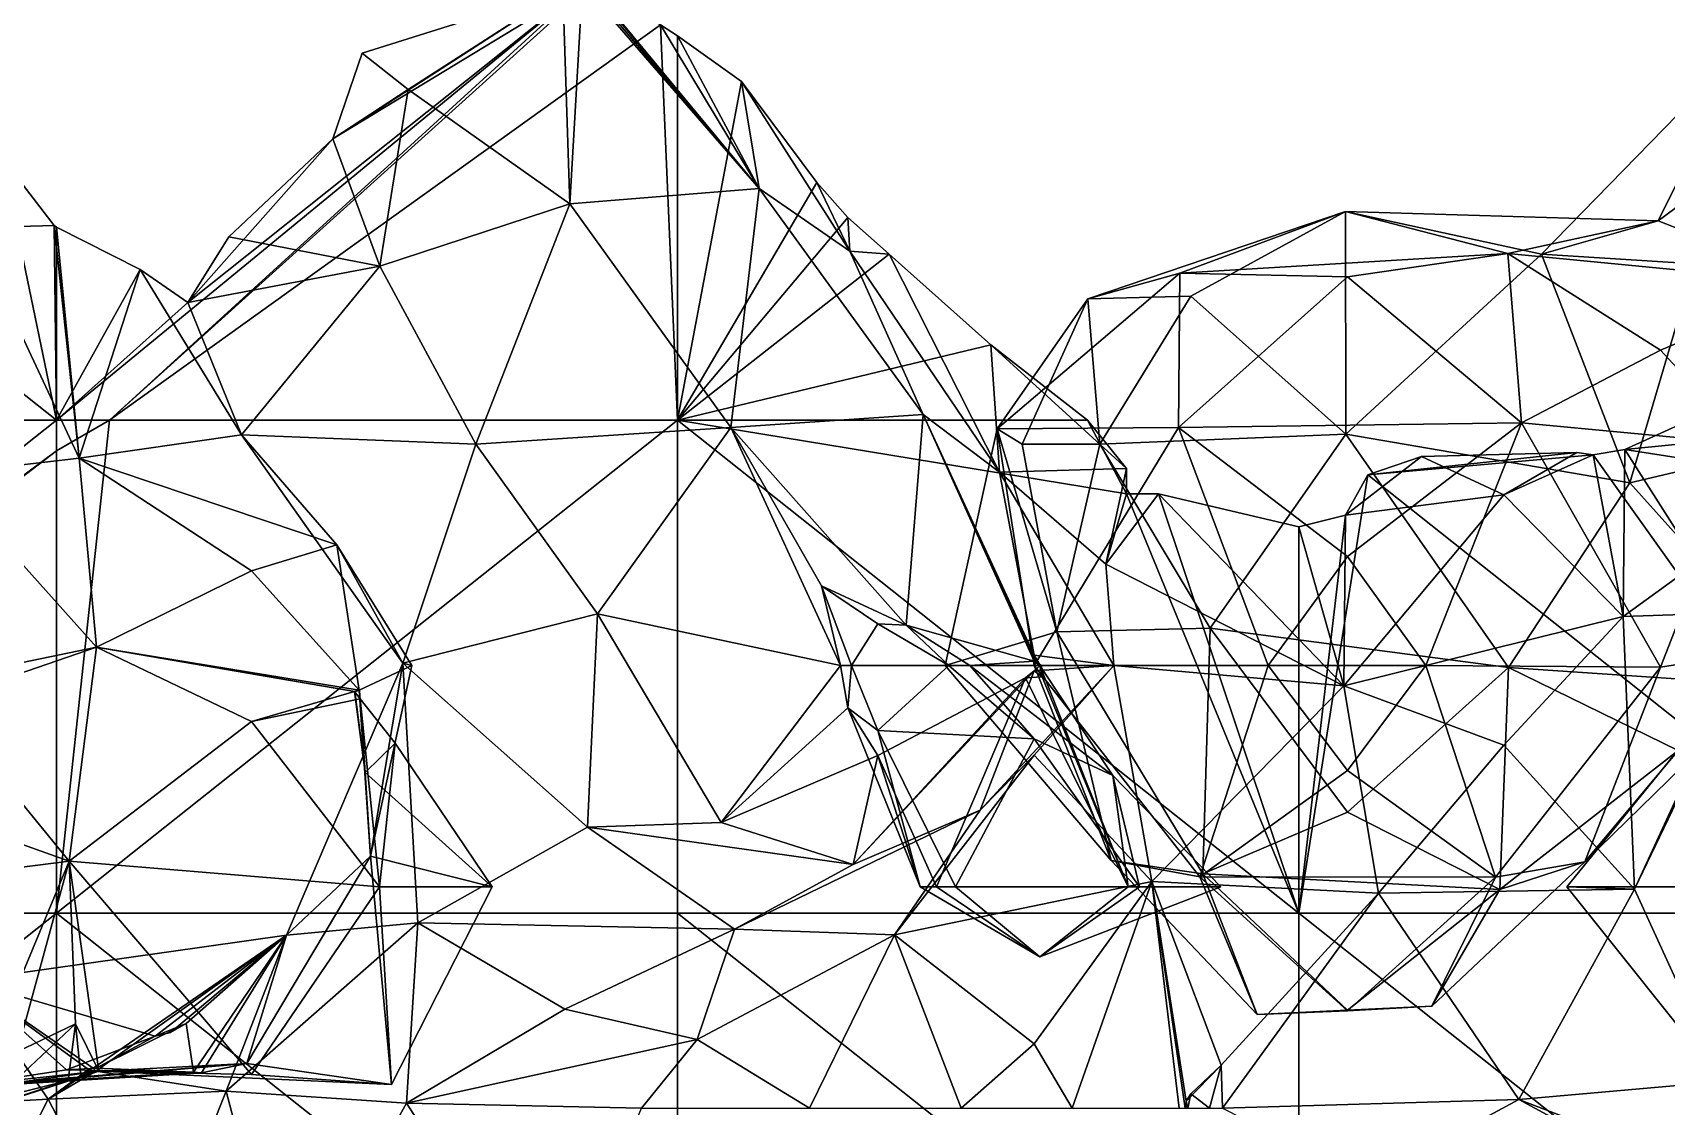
# Model space of a CAD drawing. Extents: x 290083 to 295691, y 4553739 to 4561622.
# Drawn here: x 295018.1 to 295149.6, y 4559691.1 to 4559777.5 of the extents above; entities that cross this region are included whole.
import ezdxf

# ---------------------------------------------------------------- set-up
doc = ezdxf.new("R2010")
doc.units = 0
doc.layers.add('Au_ppm_Pref_-_0_3', color=7, linetype='CONTINUOUS')

msp = doc.modelspace()

# ---------------------------------------------------------------- linework, layer by layer
at = {"layer": 'Au_ppm_Pref_-_0_3'}
for points in [[(295020, 4559746.3, 1863.01), (294970, 4559785.98, 1850.55), (295015.63, 4559767.4, 1858.69)], [(295020, 4559746.3, 1863.01), (294970, 4559746.3, 1856.19), (294970, 4559785.98, 1850.55)], [(295062.63, 4559781.35, 1863.86), (295020, 4559746.3, 1863.01), (295030.57, 4559755.76, 1863.08)], [(295024.27, 4559746.3, 1863.97), (295020, 4559746.3, 1863.01), (295062.63, 4559781.35, 1863.86)], [(295024.27, 4559746.3, 1863.97), (295062.63, 4559781.35, 1863.86), (295063.05, 4559781.28, 1863.97)], [(295024.27, 4559746.3, 1863.97), (295063.05, 4559781.28, 1863.97), (295068.61, 4559778.11, 1866.02)], [(295062.63, 4559781.35, 1863.86), (295030.57, 4559755.76, 1863.08), (295042.25, 4559768.93, 1862.66)], [(295062.63, 4559781.35, 1863.86), (295042.25, 4559768.93, 1862.66), (295060.76, 4559780.93, 1863.62)], [(295061.33, 4559763.71, 1860.83), (295062.35, 4559781.37, 1863.81), (295060.76, 4559780.93, 1863.62)], [(295061.33, 4559763.71, 1860.83), (295076.55, 4559764.93, 1864.01), (295062.35, 4559781.37, 1863.81)], [(295062.63, 4559781.35, 1863.86), (295062.35, 4559781.37, 1863.81), (295076.55, 4559764.93, 1864.01)], [(295062.89, 4559781.36, 1863.91), (295062.63, 4559781.35, 1863.86), (295076.55, 4559764.93, 1864.01)], [(295076.55, 4559764.93, 1864.01), (295063.05, 4559781.28, 1863.97), (295062.89, 4559781.36, 1863.91)], [(295076.55, 4559764.93, 1864.01), (295068.61, 4559778.11, 1866.02), (295063.05, 4559781.28, 1863.97)], [(295060.76, 4559780.93, 1863.62), (295042.25, 4559768.93, 1862.66), (295044.62, 4559775.83, 1861.79)], [(295044.62, 4559775.83, 1861.79), (295048.31, 4559772.92, 1861.37), (295060.76, 4559780.93, 1863.62)], [(295061.33, 4559763.71, 1860.83), (295060.76, 4559780.93, 1863.62), (295048.31, 4559772.92, 1861.37)], [(295068.61, 4559778.11, 1866.02), (295070, 4559746.3, 1874.29), (295024.27, 4559746.3, 1863.97)], [(295070, 4559777.23, 1866.48), (295070, 4559746.3, 1874.29), (295068.61, 4559778.11, 1866.02)], [(295076.55, 4559764.93, 1864.01), (295070, 4559777.23, 1866.48), (295068.61, 4559778.11, 1866.02)], [(295075.13, 4559773.55, 1867.94), (295070, 4559746.3, 1874.29), (295070, 4559777.23, 1866.48)], [(295076.55, 4559764.93, 1864.01), (295075.13, 4559773.55, 1867.94), (295070, 4559777.23, 1866.48)], [(295155.97, 4559776.5, 1811.49), (295148.92, 4559762.35, 1817.43), (295139.53, 4559759.66, 1811.7)], [(295139.53, 4559759.66, 1811.7), (295151.86, 4559758.89, 1806.37), (295155.97, 4559776.5, 1811.49)], [(295165.37, 4559774.52, 1815.57), (295148.92, 4559762.35, 1817.43), (295155.97, 4559776.5, 1811.49)], [(295042.25, 4559768.93, 1862.66), (295048.31, 4559772.92, 1861.37), (295044.62, 4559775.83, 1861.79)], [(295081.21, 4559765.42, 1870.62), (295070, 4559746.3, 1874.29), (295075.13, 4559773.55, 1867.94)], [(295075.13, 4559773.55, 1867.94), (295083.86, 4559759.91, 1870.46), (295081.21, 4559765.42, 1870.62)], [(295076.55, 4559764.93, 1864.01), (295083.86, 4559759.91, 1870.46), (295075.13, 4559773.55, 1867.94)], [(295161.8, 4559757.3, 1821.7), (295148.92, 4559762.35, 1817.43), (295165.37, 4559774.52, 1815.57)], [(295042.25, 4559768.93, 1862.66), (295046.03, 4559758.69, 1862.71), (295048.31, 4559772.92, 1861.37)], [(295061.33, 4559763.71, 1860.83), (295048.31, 4559772.92, 1861.37), (295046.03, 4559758.69, 1862.71)], [(295030.57, 4559755.76, 1863.08), (295033.88, 4559761.04, 1862.67), (295042.25, 4559768.93, 1862.66)], [(295033.88, 4559761.04, 1862.67), (295046.03, 4559758.69, 1862.71), (295042.25, 4559768.93, 1862.66)], [(295013.15, 4559761.79, 1858.03), (295019.82, 4559761.97, 1860.12), (295015.63, 4559767.4, 1858.69)], [(295020, 4559746.3, 1863.01), (295015.63, 4559767.4, 1858.69), (295019.82, 4559761.97, 1860.12)], [(295061.33, 4559763.71, 1860.83), (295074.28, 4559745.7, 1860.77), (295076.55, 4559764.93, 1864.01)], [(295083.71, 4559762.61, 1871.58), (295070, 4559746.3, 1874.29), (295081.21, 4559765.42, 1870.62)], [(295089.75, 4559746.74, 1863.97), (295076.55, 4559764.93, 1864.01), (295074.28, 4559745.7, 1860.77)], [(295083.86, 4559759.91, 1870.46), (295076.55, 4559764.93, 1864.01), (295089.75, 4559746.74, 1863.97)], [(295081.21, 4559765.42, 1870.62), (295083.86, 4559759.91, 1870.46), (295083.71, 4559762.61, 1871.58)], [(295061.33, 4559763.71, 1860.83), (295046.03, 4559758.69, 1862.71), (295053.75, 4559744.37, 1861.57)], [(295061.33, 4559763.71, 1860.83), (295053.75, 4559744.37, 1861.57), (295074.28, 4559745.7, 1860.77)], [(295110.42, 4559758.14, 1823.56), (295103.03, 4559756.07, 1817.43), (295123.76, 4559763.09, 1817.5)], [(295103.03, 4559756.07, 1817.43), (295111.31, 4559756.27, 1813.47), (295123.76, 4559763.09, 1817.5)], [(295136.81, 4559759.7, 1823.54), (295110.42, 4559758.14, 1823.56), (295123.76, 4559763.09, 1817.5)], [(295111.31, 4559756.27, 1813.47), (295123.79, 4559745.17, 1811.21), (295123.76, 4559763.09, 1817.5)], [(295148.92, 4559762.35, 1817.43), (295136.81, 4559759.7, 1823.54), (295123.76, 4559763.09, 1817.5)], [(295123.79, 4559745.17, 1811.21), (295139.53, 4559759.66, 1811.7), (295123.76, 4559763.09, 1817.5)], [(295139.53, 4559759.66, 1811.7), (295148.92, 4559762.35, 1817.43), (295123.76, 4559763.09, 1817.5)], [(295021.83, 4559743.22, 1859.05), (295013.15, 4559761.79, 1858.03), (295010.76, 4559741.94, 1853.76)], [(295021.83, 4559743.22, 1859.05), (295019.82, 4559761.97, 1860.12), (295013.15, 4559761.79, 1858.03)], [(295020, 4559746.3, 1863.01), (295019.82, 4559761.97, 1860.12), (295020, 4559761.83, 1860.16)], [(295021.83, 4559743.22, 1859.05), (295020, 4559761.83, 1860.16), (295019.82, 4559761.97, 1860.12)], [(295020, 4559746.3, 1863.01), (295020, 4559761.83, 1860.16), (295026.75, 4559758.41, 1861.94)], [(295021.83, 4559743.22, 1859.05), (295026.75, 4559758.41, 1861.94), (295020, 4559761.83, 1860.16)], [(295087.02, 4559759.65, 1872.67), (295070, 4559746.3, 1874.29), (295083.71, 4559762.61, 1871.58)], [(295083.71, 4559762.61, 1871.58), (295083.86, 4559759.91, 1870.46), (295087.02, 4559759.65, 1872.67)], [(295136.81, 4559759.7, 1823.54), (295148.92, 4559762.35, 1817.43), (295161.8, 4559757.3, 1821.7)], [(295030.57, 4559755.76, 1863.08), (295046.03, 4559758.69, 1862.71), (295033.88, 4559761.04, 1862.67)], [(295095.21, 4559752.36, 1875.35), (295070, 4559746.3, 1874.29), (295087.02, 4559759.65, 1872.67)], [(295083.86, 4559759.91, 1870.46), (295095.91, 4559742.11, 1871.16), (295087.02, 4559759.65, 1872.67)], [(295083.86, 4559759.91, 1870.46), (295089.75, 4559746.74, 1863.97), (295095.91, 4559742.11, 1871.16)], [(295087.02, 4559759.65, 1872.67), (295095.91, 4559742.11, 1871.16), (295095.21, 4559752.36, 1875.35)], [(295136.81, 4559759.7, 1823.54), (295123.91, 4559757.83, 1827.86), (295110.42, 4559758.14, 1823.56)], [(295139.53, 4559759.66, 1811.7), (295123.79, 4559745.17, 1811.21), (295146.65, 4559741.25, 1809.3)], [(295136.81, 4559759.7, 1823.54), (295137.93, 4559746.08, 1830.37), (295123.91, 4559757.83, 1827.86)], [(295136.81, 4559759.7, 1823.54), (295149.11, 4559751.92, 1825.89), (295137.93, 4559746.08, 1830.37)], [(295136.81, 4559759.7, 1823.54), (295161.8, 4559757.3, 1821.7), (295149.11, 4559751.92, 1825.89)], [(295139.53, 4559759.66, 1811.7), (295146.65, 4559741.25, 1809.3), (295151.86, 4559758.89, 1806.37)], [(295020, 4559746.3, 1863.01), (295026.75, 4559758.41, 1861.94), (295030.57, 4559755.76, 1863.08)], [(295021.83, 4559743.22, 1859.05), (295034.9, 4559745.1, 1863.78), (295026.75, 4559758.41, 1861.94)], [(295026.75, 4559758.41, 1861.94), (295034.9, 4559745.1, 1863.78), (295030.57, 4559755.76, 1863.08)], [(295034.9, 4559745.1, 1863.78), (295046.03, 4559758.69, 1862.71), (295030.57, 4559755.76, 1863.08)], [(295053.75, 4559744.37, 1861.57), (295046.03, 4559758.69, 1862.71), (295034.9, 4559745.1, 1863.78)], [(295110.42, 4559758.14, 1823.56), (295110.31, 4559745.71, 1830.24), (295095.72, 4559745.59, 1823.17)], [(295095.72, 4559745.59, 1823.17), (295103.03, 4559756.07, 1817.43), (295110.42, 4559758.14, 1823.56)], [(295123.91, 4559757.83, 1827.86), (295110.31, 4559745.71, 1830.24), (295110.42, 4559758.14, 1823.56)], [(295137.93, 4559746.08, 1830.37), (295110.31, 4559745.71, 1830.24), (295123.91, 4559757.83, 1827.86)], [(295151.86, 4559758.89, 1806.37), (295146.65, 4559741.25, 1809.3), (295158.63, 4559744.06, 1804.4)], [(295161.8, 4559757.3, 1821.7), (295156.1, 4559744.37, 1826.67), (295149.11, 4559751.92, 1825.89)], [(295097.73, 4559744.37, 1817.43), (295103.03, 4559756.07, 1817.43), (295095.72, 4559745.59, 1823.17)], [(295103.03, 4559756.07, 1817.43), (295097.73, 4559744.37, 1817.43), (295103.99, 4559744.37, 1813.99)], [(295103.03, 4559756.07, 1817.43), (295103.99, 4559744.37, 1813.99), (295111.31, 4559756.27, 1813.47)], [(295111.31, 4559756.27, 1813.47), (295103.99, 4559744.37, 1813.99), (295123.79, 4559745.17, 1811.21)], [(295070, 4559746.3, 1874.29), (295095.21, 4559752.36, 1875.35), (295102.99, 4559746.3, 1877.68)], [(295095.21, 4559752.36, 1875.35), (295106.14, 4559742.4, 1877.97), (295102.99, 4559746.3, 1877.68)], [(295106.14, 4559742.4, 1877.97), (295095.21, 4559752.36, 1875.35), (295095.91, 4559742.11, 1871.16)], [(295156.1, 4559744.37, 1826.67), (295137.93, 4559746.08, 1830.37), (295149.11, 4559751.92, 1825.89)], [(294970, 4559706.61, 1863.6), (294970, 4559746.3, 1856.19), (295020, 4559746.3, 1863.01)], [(295020, 4559746.3, 1863.01), (295020, 4559743.82, 1863.97), (294970, 4559706.61, 1863.6)], [(295070, 4559746.3, 1874.29), (295070, 4559706.61, 1882.88), (295020, 4559706.61, 1878.45)], [(295020, 4559706.61, 1878.45), (295020, 4559743.82, 1863.97), (295024.27, 4559746.3, 1863.97)], [(295024.27, 4559746.3, 1863.97), (295070, 4559746.3, 1874.29), (295020, 4559706.61, 1878.45)], [(295020, 4559746.3, 1863.01), (295024.27, 4559746.3, 1863.97), (295020, 4559743.82, 1863.97)], [(295070, 4559746.3, 1874.29), (295102.99, 4559746.3, 1877.68), (295106.13, 4559740.35, 1877.96)], [(295070, 4559746.3, 1874.29), (295106.13, 4559740.35, 1877.96), (295120, 4559706.61, 1879.09)], [(295120, 4559706.61, 1879.09), (295070, 4559706.61, 1882.88), (295070, 4559746.3, 1874.29)], [(295074.28, 4559745.7, 1860.77), (295088.4, 4559729.79, 1859.01), (295089.75, 4559746.74, 1863.97)], [(295089.75, 4559746.74, 1863.97), (295088.4, 4559729.79, 1859.01), (295098.71, 4559726.89, 1864.84)], [(295089.75, 4559746.74, 1863.97), (295098.88, 4559726.79, 1864.95), (295098.71, 4559727.38, 1865.23)], [(295089.75, 4559746.74, 1863.97), (295098.71, 4559727.38, 1865.23), (295095.91, 4559742.11, 1871.16)], [(295098.88, 4559726.79, 1864.95), (295089.75, 4559746.74, 1863.97), (295098.71, 4559726.89, 1864.84)], [(295102.99, 4559746.3, 1877.68), (295106.14, 4559742.4, 1877.97), (295106.13, 4559740.35, 1877.96)], [(295137.93, 4559746.08, 1830.37), (295123.91, 4559735.31, 1832.23), (295110.31, 4559745.71, 1830.24)], [(295130.23, 4559726.55, 1832.29), (295123.91, 4559735.31, 1832.23), (295137.93, 4559746.08, 1830.37)], [(295137.93, 4559746.08, 1830.37), (295149.1, 4559726.42, 1829.3), (295130.23, 4559726.55, 1832.29)], [(295137.93, 4559746.08, 1830.37), (295156.1, 4559744.37, 1826.67), (295149.1, 4559726.42, 1829.3)], [(295170, 4559746.3, 1878.73), (295146.23, 4559743.94, 1879.69), (295151.45, 4559746.3, 1878.99)], [(295170, 4559746.3, 1878.73), (295170, 4559706.61, 1889.32), (295146.23, 4559743.94, 1879.69)], [(295161.39, 4559741.56, 1877.19), (295151.45, 4559746.3, 1878.99), (295146.23, 4559743.94, 1879.69)], [(295021.83, 4559743.22, 1859.05), (295042.57, 4559736.25, 1859.01), (295034.9, 4559745.1, 1863.78)], [(295047.87, 4559726.74, 1865.07), (295053.75, 4559744.37, 1861.57), (295034.9, 4559745.1, 1863.78)], [(295047.87, 4559726.74, 1865.07), (295034.9, 4559745.1, 1863.78), (295042.57, 4559736.25, 1859.01)], [(295074.28, 4559745.7, 1860.77), (295053.75, 4559744.37, 1861.57), (295063.54, 4559730.69, 1861.63)], [(295083.1, 4559726.55, 1859.01), (295074.28, 4559745.7, 1860.77), (295063.54, 4559730.69, 1861.63)], [(295083.1, 4559726.55, 1859.01), (295081.57, 4559732.96, 1859.01), (295074.28, 4559745.7, 1860.77)], [(295074.28, 4559745.7, 1860.77), (295081.57, 4559732.96, 1859.01), (295088.4, 4559729.79, 1859.01)], [(295100.51, 4559729.25, 1818.15), (295095.72, 4559745.59, 1823.17), (295091.54, 4559726.55, 1823.37)], [(295098.71, 4559726.55, 1829.31), (295091.54, 4559726.55, 1823.37), (295095.72, 4559745.59, 1823.17)], [(295098.71, 4559726.55, 1829.31), (295095.72, 4559745.59, 1823.17), (295110.31, 4559745.71, 1830.24)], [(295100.51, 4559729.25, 1818.15), (295097.73, 4559744.37, 1817.43), (295095.72, 4559745.59, 1823.17)], [(295098.71, 4559726.55, 1829.31), (295110.31, 4559745.71, 1830.24), (295117.52, 4559726.55, 1832.32)], [(295103.99, 4559744.37, 1813.99), (295112.86, 4559729.56, 1813.23), (295123.79, 4559745.17, 1811.21)], [(295123.91, 4559735.31, 1832.23), (295117.52, 4559726.55, 1832.32), (295110.31, 4559745.71, 1830.24)], [(295123.79, 4559745.17, 1811.21), (295112.86, 4559729.56, 1813.23), (295136.87, 4559726.39, 1811.92)], [(295146.65, 4559741.25, 1809.3), (295123.79, 4559745.17, 1811.21), (295136.87, 4559726.39, 1811.92)], [(295020, 4559743.82, 1863.97), (294971.25, 4559706.61, 1863.97), (294970, 4559706.61, 1863.6)], [(295020, 4559743.82, 1863.97), (295020, 4559706.61, 1878.45), (294971.25, 4559706.61, 1863.97)], [(295021.83, 4559743.22, 1859.05), (295010.76, 4559741.94, 1853.76), (295023.22, 4559728.03, 1852.13)], [(295021.83, 4559743.22, 1859.05), (295023.22, 4559728.03, 1852.13), (295035.71, 4559734.15, 1856.47)], [(295021.83, 4559743.22, 1859.05), (295035.71, 4559734.15, 1856.47), (295042.57, 4559736.25, 1859.01)], [(295047.87, 4559726.74, 1865.07), (295063.54, 4559730.69, 1861.63), (295053.75, 4559744.37, 1861.57)], [(295100.51, 4559729.25, 1818.15), (295103.99, 4559744.37, 1813.99), (295097.73, 4559744.37, 1817.43)], [(295100.51, 4559729.25, 1818.15), (295112.86, 4559729.56, 1813.23), (295103.99, 4559744.37, 1813.99)], [(295125.55, 4559741.89, 1880.53), (295123.76, 4559738.65, 1880.14), (295129.87, 4559743.37, 1880.08)], [(295123.76, 4559738.65, 1880.14), (295136.51, 4559740.28, 1878.19), (295129.87, 4559743.37, 1880.08)], [(295142.37, 4559743.69, 1879.81), (295125.55, 4559741.89, 1880.53), (295129.87, 4559743.37, 1880.08)], [(295143.69, 4559743.5, 1879.85), (295125.55, 4559741.89, 1880.53), (295142.37, 4559743.69, 1879.81)], [(295170, 4559706.61, 1889.32), (295125.55, 4559741.89, 1880.53), (295143.69, 4559743.5, 1879.85)], [(295136.51, 4559740.28, 1878.19), (295142.37, 4559743.69, 1879.81), (295129.87, 4559743.37, 1880.08)], [(295136.51, 4559740.28, 1878.19), (295143.69, 4559743.5, 1879.85), (295142.37, 4559743.69, 1879.81)], [(295146.1, 4559730.49, 1875.46), (295143.69, 4559743.5, 1879.85), (295136.51, 4559740.28, 1878.19)], [(295170, 4559706.61, 1889.32), (295143.69, 4559743.5, 1879.85), (295146.23, 4559743.94, 1879.69)], [(295146.23, 4559743.94, 1879.69), (295143.69, 4559743.5, 1879.85), (295146.1, 4559730.49, 1875.46)], [(295146.1, 4559730.49, 1875.46), (295161.39, 4559741.56, 1877.19), (295146.23, 4559743.94, 1879.69)], [(295146.65, 4559741.25, 1809.3), (295161.47, 4559724.71, 1811.27), (295158.63, 4559744.06, 1804.4)], [(295161, 4559728.28, 1822.27), (295149.1, 4559726.42, 1829.3), (295156.1, 4559744.37, 1826.67)], [(294997.16, 4559722.63, 1853.55), (295023.22, 4559728.03, 1852.13), (295010.76, 4559741.94, 1853.76)], [(295095.91, 4559742.11, 1871.16), (295104.47, 4559734.69, 1876.83), (295106.14, 4559742.4, 1877.97)], [(295105.1, 4559726.55, 1872.32), (295095.91, 4559742.11, 1871.16), (295098.71, 4559727.38, 1865.23)], [(295104.47, 4559734.69, 1876.83), (295095.91, 4559742.11, 1871.16), (295105.1, 4559726.55, 1872.32)], [(295106.13, 4559740.35, 1877.96), (295106.14, 4559742.4, 1877.97), (295104.47, 4559734.69, 1876.83)], [(295125.55, 4559741.89, 1880.53), (295120, 4559706.61, 1879.09), (295123.76, 4559738.65, 1880.14)], [(295170, 4559706.61, 1889.32), (295120, 4559706.61, 1879.09), (295125.55, 4559741.89, 1880.53)], [(295136.87, 4559726.39, 1811.92), (295161.47, 4559724.71, 1811.27), (295146.65, 4559741.25, 1809.3)], [(295161.39, 4559741.56, 1877.19), (295146.1, 4559730.49, 1875.46), (295157.31, 4559730.86, 1870.07)], [(295104.47, 4559734.69, 1876.83), (295108.71, 4559740.36, 1878.22), (295106.13, 4559740.35, 1877.96)], [(295123.62, 4559724.91, 1877.12), (295108.71, 4559740.36, 1878.22), (295104.47, 4559734.69, 1876.83)], [(295106.13, 4559740.35, 1877.96), (295108.71, 4559740.36, 1878.22), (295120, 4559706.61, 1879.09)], [(295120, 4559706.61, 1879.09), (295108.71, 4559740.36, 1878.22), (295120, 4559737.71, 1879.36)], [(295108.71, 4559740.36, 1878.22), (295123.62, 4559724.91, 1877.12), (295120, 4559737.71, 1879.36)], [(295123.76, 4559738.65, 1880.14), (295123.62, 4559724.91, 1877.12), (295136.51, 4559740.28, 1878.19)], [(295123.62, 4559724.91, 1877.12), (295146.1, 4559730.49, 1875.46), (295136.51, 4559740.28, 1878.19)], [(295123.76, 4559738.65, 1880.14), (295120, 4559706.61, 1879.09), (295120, 4559737.71, 1879.36)], [(295120, 4559737.71, 1879.36), (295123.62, 4559724.91, 1877.12), (295123.76, 4559738.65, 1880.14)], [(295042.57, 4559736.25, 1859.01), (295035.71, 4559734.15, 1856.47), (295044.38, 4559724.55, 1854.26)], [(295047.87, 4559726.74, 1865.07), (295042.57, 4559736.25, 1859.01), (295048.6, 4559726.55, 1859.01)], [(295042.57, 4559736.25, 1859.01), (295044.38, 4559724.55, 1854.26), (295048.6, 4559726.55, 1859.01)], [(295130.23, 4559726.55, 1832.29), (295117.52, 4559726.55, 1832.32), (295123.91, 4559735.31, 1832.23)], [(295044.38, 4559724.55, 1854.26), (295035.71, 4559734.15, 1856.47), (295023.22, 4559728.03, 1852.13)], [(295123.62, 4559724.91, 1877.12), (295104.47, 4559734.69, 1876.83), (295105.1, 4559726.55, 1872.32)], [(295083.1, 4559726.55, 1859.01), (295084, 4559726.55, 1858.01), (295081.57, 4559732.96, 1859.01)], [(295081.57, 4559732.96, 1859.01), (295084, 4559726.55, 1858.01), (295086.11, 4559729.9, 1857.89)], [(295081.57, 4559732.96, 1859.01), (295086.11, 4559729.9, 1857.89), (295088.4, 4559729.79, 1859.01)], [(295062.75, 4559713.53, 1865.68), (295063.54, 4559730.69, 1861.63), (295047.87, 4559726.74, 1865.07)], [(295062.75, 4559713.53, 1865.68), (295073.51, 4559713.91, 1860.74), (295063.54, 4559730.69, 1861.63)], [(295083.1, 4559726.55, 1859.01), (295063.54, 4559730.69, 1861.63), (295073.51, 4559713.91, 1860.74)], [(295136.51, 4559720.12, 1873.03), (295146.1, 4559730.49, 1875.46), (295123.62, 4559724.91, 1877.12)], [(295146.1, 4559730.49, 1875.46), (295136.51, 4559720.12, 1873.03), (295147.03, 4559708.53, 1869.94)], [(295146.1, 4559730.49, 1875.46), (295147.03, 4559708.53, 1869.94), (295157.31, 4559730.86, 1870.07)], [(295155.12, 4559725.39, 1865.74), (295157.31, 4559730.86, 1870.07), (295147.03, 4559708.53, 1869.94)], [(295086.11, 4559729.9, 1857.89), (295084, 4559726.55, 1858.01), (295091.82, 4559726.55, 1856.32)], [(295088.4, 4559729.79, 1859.01), (295086.11, 4559729.9, 1857.89), (295091.82, 4559726.55, 1856.32)], [(295093.51, 4559726.55, 1859.01), (295098.71, 4559726.89, 1864.84), (295088.4, 4559729.79, 1859.01)], [(295093.51, 4559726.55, 1859.01), (295088.4, 4559729.79, 1859.01), (295091.82, 4559726.55, 1856.32)], [(295100.51, 4559729.25, 1818.15), (295091.54, 4559726.55, 1823.37), (295104.9, 4559710.84, 1823.37)], [(295100.51, 4559729.25, 1818.15), (295112.27, 4559709.78, 1817.79), (295112.86, 4559729.56, 1813.23)], [(295100.51, 4559729.25, 1818.15), (295104.9, 4559710.84, 1823.37), (295112.27, 4559709.78, 1817.79)], [(295112.27, 4559709.78, 1817.79), (295123.91, 4559714.74, 1813.5), (295112.86, 4559729.56, 1813.23)], [(295136.87, 4559726.39, 1811.92), (295112.86, 4559729.56, 1813.23), (295123.91, 4559714.74, 1813.5)], [(294997.16, 4559722.63, 1853.55), (295010.51, 4559723.63, 1848.1), (295023.22, 4559728.03, 1852.13)], [(295023.22, 4559728.03, 1852.13), (295010.51, 4559723.63, 1848.1), (295021.03, 4559710.8, 1848.12)], [(295021.03, 4559710.8, 1848.12), (295035.71, 4559722.03, 1848.63), (295023.22, 4559728.03, 1852.13)], [(295044.02, 4559724.45, 1854.02), (295023.22, 4559728.03, 1852.13), (295043.99, 4559724.44, 1854)], [(295043.99, 4559724.44, 1854), (295043.99, 4559724.44, 1854), (295023.22, 4559728.03, 1852.13)], [(295044.38, 4559724.55, 1854.26), (295023.22, 4559728.03, 1852.13), (295044.02, 4559724.45, 1854.02)], [(295043.99, 4559724.44, 1854), (295023.22, 4559728.03, 1852.13), (295035.71, 4559722.03, 1848.63)], [(295105.1, 4559726.55, 1872.32), (295098.71, 4559727.38, 1865.23), (295099.18, 4559726.55, 1865.17)], [(295098.88, 4559726.79, 1864.95), (295099.18, 4559726.55, 1865.17), (295098.71, 4559727.38, 1865.23)], [(295143.02, 4559710.73, 1823.37), (295149.1, 4559726.42, 1829.3), (295161, 4559728.28, 1822.27)], [(295150.52, 4559719.7, 1817.48), (295143.02, 4559710.73, 1823.37), (295161, 4559728.28, 1822.27)], [(295038.51, 4559704.82, 1864.66), (295049.1, 4559705.82, 1870.16), (295047.87, 4559726.74, 1865.07)], [(295047.87, 4559726.74, 1865.07), (295045.27, 4559711.19, 1858.54), (295038.51, 4559704.82, 1864.66)], [(295048.6, 4559726.55, 1859.01), (295044.38, 4559724.55, 1854.26), (295045.27, 4559711.19, 1858.54)], [(295047.87, 4559726.74, 1865.07), (295048.6, 4559726.55, 1859.01), (295045.27, 4559711.19, 1858.54)], [(295049.1, 4559705.82, 1870.16), (295062.75, 4559713.53, 1865.68), (295047.87, 4559726.74, 1865.07)], [(295083.1, 4559726.55, 1859.01), (295073.51, 4559713.91, 1860.74), (295083.7, 4559723.14, 1859.01)], [(295083.1, 4559726.55, 1859.01), (295083.7, 4559723.14, 1859.01), (295084, 4559726.55, 1858.01)], [(295083.7, 4559723.14, 1859.01), (295086.11, 4559721.3, 1857.26), (295084, 4559726.55, 1858.01)], [(295091.82, 4559726.55, 1856.32), (295084, 4559726.55, 1858.01), (295086.11, 4559721.3, 1857.26)], [(295098.71, 4559726.12, 1865.09), (295098, 4559725.54, 1864.95), (295084.12, 4559710.53, 1866)], [(295098.71, 4559726.12, 1865.09), (295084.12, 4559710.53, 1866), (295094.35, 4559714.9, 1870.89)], [(295086.11, 4559721.3, 1857.26), (295098.71, 4559720.63, 1855.04), (295091.82, 4559726.55, 1856.32)], [(295091.54, 4559726.55, 1823.37), (295098.71, 4559726.55, 1829.31), (295104.9, 4559710.84, 1823.37)], [(295093.51, 4559726.55, 1859.01), (295091.82, 4559726.55, 1856.32), (295098.71, 4559720.63, 1855.04)], [(295093.51, 4559726.55, 1859.01), (295099.15, 4559726.55, 1864.74), (295098.71, 4559726.89, 1864.84)], [(295093.51, 4559726.55, 1859.01), (295105.04, 4559717.68, 1859.01), (295099.15, 4559726.55, 1864.74)], [(295093.51, 4559726.55, 1859.01), (295098.71, 4559720.63, 1855.04), (295105.04, 4559717.68, 1859.01)], [(295094.35, 4559714.9, 1870.89), (295098.71, 4559719.31, 1874.41), (295105.1, 4559726.55, 1872.32)], [(295098.71, 4559726.12, 1865.09), (295094.35, 4559714.9, 1870.89), (295105.1, 4559726.55, 1872.32)], [(295098.71, 4559726.12, 1865.09), (295099.35, 4559725.64, 1864.95), (295098, 4559725.54, 1864.95)], [(295098.71, 4559726.89, 1864.84), (295099.15, 4559726.55, 1864.74), (295098.88, 4559726.79, 1864.95)], [(295098.71, 4559719.31, 1874.41), (295108.16, 4559709.16, 1875.2), (295105.1, 4559726.55, 1872.32)], [(295098.71, 4559726.12, 1865.09), (295099.18, 4559726.55, 1865.17), (295099.35, 4559725.64, 1864.95)], [(295098.71, 4559726.12, 1865.09), (295105.1, 4559726.55, 1872.32), (295099.18, 4559726.55, 1865.17)], [(295112.02, 4559709.54, 1829.08), (295098.71, 4559726.55, 1829.31), (295117.52, 4559726.55, 1832.32)], [(295104.9, 4559710.84, 1823.37), (295098.71, 4559726.55, 1829.31), (295112.02, 4559709.54, 1829.08)], [(295098.88, 4559726.79, 1864.95), (295099.3, 4559726.55, 1864.95), (295099.18, 4559726.55, 1865.17)], [(295099.3, 4559726.55, 1864.95), (295098.88, 4559726.79, 1864.95), (295099.15, 4559726.55, 1864.74)], [(295106.26, 4559708.73, 1862.57), (295099.35, 4559725.64, 1864.95), (295099.15, 4559726.55, 1864.74)], [(295106.26, 4559708.73, 1862.57), (295099.15, 4559726.55, 1864.74), (295105.04, 4559717.68, 1859.01)], [(295099.35, 4559725.64, 1864.95), (295099.3, 4559726.55, 1864.95), (295099.15, 4559726.55, 1864.74)], [(295099.35, 4559725.64, 1864.95), (295099.18, 4559726.55, 1865.17), (295099.3, 4559726.55, 1864.95)], [(295105.1, 4559726.55, 1872.32), (295108.16, 4559709.16, 1875.2), (295123.62, 4559724.91, 1877.12)], [(295112.02, 4559709.54, 1829.08), (295117.52, 4559726.55, 1832.32), (295123.91, 4559718.09, 1832.13)], [(295130.23, 4559726.55, 1832.29), (295123.91, 4559718.09, 1832.13), (295117.52, 4559726.55, 1832.32)], [(295130.23, 4559726.55, 1832.29), (295135.82, 4559709.49, 1829.09), (295123.91, 4559718.09, 1832.13)], [(295136.87, 4559726.39, 1811.92), (295123.91, 4559714.74, 1813.5), (295136.17, 4559708.52, 1817.41)], [(295130.23, 4559726.55, 1832.29), (295149.1, 4559726.42, 1829.3), (295135.82, 4559709.49, 1829.09)], [(295143.02, 4559710.73, 1823.37), (295135.82, 4559709.49, 1829.09), (295149.1, 4559726.42, 1829.3)], [(295136.87, 4559726.39, 1811.92), (295136.17, 4559708.52, 1817.41), (295150.52, 4559719.7, 1817.48)], [(295136.87, 4559726.39, 1811.92), (295150.52, 4559719.7, 1817.48), (295161.47, 4559724.71, 1811.27)], [(295084.12, 4559710.53, 1866), (295098, 4559725.54, 1864.95), (295086.11, 4559719.3, 1861.43)], [(295086.11, 4559719.3, 1861.43), (295098, 4559725.54, 1864.95), (295090.84, 4559708.73, 1862.72)], [(295098, 4559725.54, 1864.95), (295106.26, 4559708.73, 1862.57), (295090.84, 4559708.73, 1862.72)], [(295098, 4559725.54, 1864.95), (295099.35, 4559725.64, 1864.95), (295106.26, 4559708.73, 1862.57)], [(295123.62, 4559724.91, 1877.12), (295108.16, 4559709.16, 1875.2), (295126.41, 4559708.21, 1871.46)], [(295123.62, 4559724.91, 1877.12), (295126.41, 4559708.21, 1871.46), (295136.51, 4559720.12, 1873.03)], [(295154.76, 4559708.73, 1859.42), (295155.12, 4559725.39, 1865.74), (295141.58, 4559708.73, 1864.95)], [(295141.58, 4559708.73, 1864.95), (295155.12, 4559725.39, 1865.74), (295147.03, 4559708.53, 1869.94)], [(295010.51, 4559723.63, 1848.1), (295003.72, 4559716.95, 1847.13), (295021.03, 4559710.8, 1848.12)], [(295035.71, 4559722.03, 1848.63), (295044.45, 4559723.86, 1853.99), (295043.99, 4559724.44, 1854)], [(295046.01, 4559708.73, 1848.22), (295044.45, 4559723.86, 1853.99), (295035.71, 4559722.03, 1848.63)], [(295044.85, 4559717.93, 1856.36), (295044.02, 4559724.45, 1854.02), (295043.99, 4559724.44, 1854)], [(295044.45, 4559723.86, 1853.99), (295043.99, 4559724.44, 1854), (295043.99, 4559724.44, 1854)], [(295044.85, 4559717.93, 1856.36), (295043.99, 4559724.44, 1854), (295044.45, 4559723.86, 1853.99)], [(295044.38, 4559724.55, 1854.26), (295044.02, 4559724.45, 1854.02), (295044.39, 4559724.52, 1854.24)], [(295044.85, 4559717.93, 1856.36), (295044.39, 4559724.52, 1854.24), (295044.02, 4559724.45, 1854.02)], [(295044.38, 4559724.55, 1854.26), (295044.85, 4559717.93, 1856.36), (295045.27, 4559711.19, 1858.54)], [(295044.38, 4559724.55, 1854.26), (295044.4, 4559724.52, 1854.25), (295044.85, 4559717.93, 1856.36)], [(295044.4, 4559724.52, 1854.25), (295044.38, 4559724.55, 1854.26), (295044.39, 4559724.52, 1854.24)], [(295044.85, 4559717.93, 1856.36), (295044.4, 4559724.52, 1854.25), (295044.39, 4559724.52, 1854.24)], [(295047.26, 4559720.29, 1853.94), (295044.45, 4559723.86, 1853.99), (295046.01, 4559708.73, 1848.22)], [(295047.26, 4559720.29, 1853.94), (295044.85, 4559717.93, 1856.36), (295044.45, 4559723.86, 1853.99)], [(295073.51, 4559713.91, 1860.74), (295086.11, 4559719.3, 1861.43), (295083.7, 4559723.14, 1859.01)], [(295086.11, 4559719.3, 1861.43), (295089.52, 4559708.73, 1859.01), (295083.7, 4559723.14, 1859.01)], [(295086.11, 4559721.3, 1857.26), (295083.7, 4559723.14, 1859.01), (295089.52, 4559708.73, 1859.01)], [(295046.01, 4559708.73, 1848.22), (295035.71, 4559722.03, 1848.63), (295021.03, 4559710.8, 1848.12)], [(295086.11, 4559721.3, 1857.26), (295089.52, 4559708.73, 1859.01), (295092.37, 4559708.73, 1856.02)], [(295086.11, 4559721.3, 1857.26), (295092.37, 4559708.73, 1856.02), (295098.71, 4559720.63, 1855.04)], [(295044.85, 4559717.93, 1856.36), (295047.26, 4559720.29, 1853.94), (295055.08, 4559708.73, 1853.07)], [(295046.01, 4559708.73, 1848.22), (295055.08, 4559708.73, 1853.07), (295047.26, 4559720.29, 1853.94)], [(295107.17, 4559708.73, 1855.02), (295098.71, 4559720.63, 1855.04), (295092.37, 4559708.73, 1856.02)], [(295107.17, 4559708.73, 1855.02), (295105.04, 4559717.68, 1859.01), (295098.71, 4559720.63, 1855.04)], [(295126.41, 4559708.21, 1871.46), (295147.03, 4559708.53, 1869.94), (295136.51, 4559720.12, 1873.03)], [(295143.02, 4559710.73, 1823.37), (295150.52, 4559719.7, 1817.48), (295136.17, 4559708.52, 1817.41)], [(295073.51, 4559713.91, 1860.74), (295084.12, 4559710.53, 1866), (295086.11, 4559719.3, 1861.43)], [(295086.11, 4559719.3, 1861.43), (295090.84, 4559708.73, 1862.72), (295089.52, 4559708.73, 1859.01)], [(295094.35, 4559714.9, 1870.89), (295087.45, 4559704.85, 1876.02), (295098.71, 4559719.31, 1874.41)], [(295108.16, 4559709.16, 1875.2), (295098.71, 4559719.31, 1874.41), (295087.45, 4559704.85, 1876.02)], [(295021.03, 4559710.8, 1848.12), (295003.72, 4559716.95, 1847.13), (295004.79, 4559708.73, 1843.89)], [(295055.08, 4559708.73, 1853.07), (295045.27, 4559711.19, 1858.54), (295044.85, 4559717.93, 1856.36)], [(295107.17, 4559708.73, 1855.02), (295113.72, 4559708.73, 1859.01), (295105.04, 4559717.68, 1859.01)], [(295105.04, 4559717.68, 1859.01), (295113.72, 4559708.73, 1859.01), (295106.26, 4559708.73, 1862.57)], [(295135.82, 4559709.49, 1829.09), (295112.02, 4559709.54, 1829.08), (295123.91, 4559718.09, 1832.13)], [(295074.58, 4559705.31, 1870.63), (295087.45, 4559704.85, 1876.02), (295094.35, 4559714.9, 1870.89)], [(295074.58, 4559705.31, 1870.63), (295094.35, 4559714.9, 1870.89), (295084.12, 4559710.53, 1866)], [(295112.27, 4559709.78, 1817.79), (295136.17, 4559708.52, 1817.41), (295123.91, 4559714.74, 1813.5)], [(295074.58, 4559705.31, 1870.63), (295062.75, 4559713.53, 1865.68), (295049.1, 4559705.82, 1870.16)], [(295062.75, 4559713.53, 1865.68), (295084.12, 4559710.53, 1866), (295073.51, 4559713.91, 1860.74)], [(295062.75, 4559713.53, 1865.68), (295074.58, 4559705.31, 1870.63), (295084.12, 4559710.53, 1866)], [(295021.03, 4559710.8, 1848.12), (295004.79, 4559708.73, 1843.89), (295012.88, 4559691.19, 1846.99)], [(295021.03, 4559710.8, 1848.12), (295012.88, 4559691.19, 1846.99), (295016.85, 4559695.45, 1848.64)], [(295021.03, 4559710.8, 1848.12), (295016.85, 4559695.45, 1848.64), (295021.53, 4559697.68, 1851.17)], [(295021.03, 4559710.8, 1848.12), (295021.53, 4559697.68, 1851.17), (295023.41, 4559693.88, 1853.16)], [(295046.01, 4559708.73, 1848.22), (295021.03, 4559710.8, 1848.12), (295035.71, 4559693.62, 1848.03)], [(295023.41, 4559693.88, 1853.16), (295035.71, 4559693.62, 1848.03), (295021.03, 4559710.8, 1848.12)], [(295035.32, 4559694.5, 1858), (295038.51, 4559704.82, 1864.66), (295045.27, 4559711.19, 1858.54)], [(295045.27, 4559711.19, 1858.54), (295046.97, 4559692.8, 1853.07), (295035.32, 4559694.5, 1858)], [(295045.27, 4559711.19, 1858.54), (295055.08, 4559708.73, 1853.07), (295046.97, 4559692.8, 1853.07)], [(295112.02, 4559709.54, 1829.08), (295116.64, 4559698.45, 1823.37), (295104.9, 4559710.84, 1823.37)], [(295104.9, 4559710.84, 1823.37), (295116.64, 4559698.45, 1823.37), (295112.27, 4559709.78, 1817.79)], [(295143.02, 4559710.73, 1823.37), (295130.7, 4559699.12, 1823.37), (295135.82, 4559709.49, 1829.09)], [(295143.02, 4559710.73, 1823.37), (295136.17, 4559708.52, 1817.41), (295130.7, 4559699.12, 1823.37)], [(295087.45, 4559704.85, 1876.02), (295098.71, 4559696.08, 1878.55), (295108.16, 4559709.16, 1875.2)], [(295108.16, 4559709.16, 1875.2), (295098.71, 4559696.08, 1878.55), (295101.76, 4559690.91, 1878.26)], [(295108.16, 4559709.16, 1875.2), (295101.76, 4559690.91, 1878.26), (295110.38, 4559690.91, 1876.83)], [(295110.92, 4559691.46, 1870.89), (295108.16, 4559709.16, 1875.2), (295110.86, 4559690.91, 1871.1)], [(295108.16, 4559709.16, 1875.2), (295110.92, 4559691.46, 1870.89), (295113.75, 4559694.36, 1870.89)], [(295108.16, 4559709.16, 1875.2), (295113.75, 4559694.36, 1870.89), (295126.41, 4559708.21, 1871.46)], [(295110.38, 4559690.91, 1876.83), (295110.86, 4559690.91, 1871.1), (295108.16, 4559709.16, 1875.2)], [(295135.82, 4559709.49, 1829.09), (295123.91, 4559698.75, 1826.7), (295112.02, 4559709.54, 1829.08)], [(295112.02, 4559709.54, 1829.08), (295123.91, 4559698.75, 1826.7), (295116.64, 4559698.45, 1823.37)], [(295116.64, 4559698.45, 1823.37), (295123.91, 4559698.79, 1820.06), (295112.27, 4559709.78, 1817.79)], [(295112.27, 4559709.78, 1817.79), (295123.91, 4559698.79, 1820.06), (295136.17, 4559708.52, 1817.41)], [(295135.82, 4559709.49, 1829.09), (295130.7, 4559699.12, 1823.37), (295123.91, 4559698.75, 1826.7)], [(295046.01, 4559708.73, 1848.22), (295035.71, 4559693.62, 1848.03), (295046.97, 4559692.8, 1853.07)], [(295046.01, 4559708.73, 1848.22), (295046.97, 4559692.8, 1853.07), (295055.08, 4559708.73, 1853.07)], [(295090.84, 4559708.73, 1862.72), (295099.14, 4559703.09, 1858.92), (295089.52, 4559708.73, 1859.01)], [(295089.52, 4559708.73, 1859.01), (295099.14, 4559703.09, 1858.92), (295092.37, 4559708.73, 1856.02)], [(295090.84, 4559708.73, 1862.72), (295106.26, 4559708.73, 1862.57), (295099.14, 4559703.09, 1858.92)], [(295107.17, 4559708.73, 1855.02), (295092.37, 4559708.73, 1856.02), (295099.14, 4559703.09, 1858.92)], [(295107.17, 4559708.73, 1855.02), (295099.14, 4559703.09, 1858.92), (295113.72, 4559708.73, 1859.01)], [(295113.72, 4559708.73, 1859.01), (295099.14, 4559703.09, 1858.92), (295106.26, 4559708.73, 1862.57)], [(295113.86, 4559690.91, 1870.89), (295126.41, 4559708.21, 1871.46), (295113.75, 4559694.36, 1870.89)], [(295113.86, 4559690.91, 1870.89), (295137.72, 4559691.59, 1871.8), (295126.41, 4559708.21, 1871.46)], [(295123.91, 4559698.79, 1820.06), (295130.7, 4559699.12, 1823.37), (295136.17, 4559708.52, 1817.41)], [(295137.72, 4559691.59, 1871.8), (295147.03, 4559708.53, 1869.94), (295126.41, 4559708.21, 1871.46)], [(295137.72, 4559691.59, 1871.8), (295154.1, 4559693.06, 1865.71), (295147.03, 4559708.53, 1869.94)], [(295154.76, 4559708.73, 1859.42), (295141.58, 4559708.73, 1864.95), (295154.1, 4559693.06, 1865.71)], [(295154.1, 4559693.06, 1865.71), (295141.58, 4559708.73, 1864.95), (295147.03, 4559708.53, 1869.94)], [(295020, 4559706.61, 1878.45), (295020, 4559666.93, 1883.11), (294970, 4559666.93, 1874.71)], [(294971.25, 4559706.61, 1863.97), (295020, 4559706.61, 1878.45), (294970, 4559666.93, 1874.71)], [(295020, 4559706.61, 1878.45), (295070, 4559706.61, 1882.88), (295070, 4559666.93, 1893.68)], [(295070, 4559666.93, 1893.68), (295020, 4559666.93, 1883.11), (295020, 4559706.61, 1878.45)], [(295070, 4559706.61, 1882.88), (295120, 4559706.61, 1879.09), (295120, 4559666.93, 1892.33)], [(295120, 4559666.93, 1892.33), (295070, 4559666.93, 1893.68), (295070, 4559706.61, 1882.88)], [(295120, 4559706.61, 1879.09), (295170, 4559706.61, 1889.32), (295170, 4559666.93, 1887.9)], [(295170, 4559666.93, 1887.9), (295120, 4559666.93, 1892.33), (295120, 4559706.61, 1879.09)], [(295049.1, 4559705.82, 1870.16), (295033.66, 4559692.27, 1871.47), (295048.18, 4559691.3, 1876.86)], [(295049.1, 4559705.82, 1870.16), (295038.51, 4559704.82, 1864.66), (295033.66, 4559692.27, 1871.47)], [(295048.18, 4559691.3, 1876.86), (295060.91, 4559698.87, 1873.54), (295049.1, 4559705.82, 1870.16)], [(295060.91, 4559698.87, 1873.54), (295074.58, 4559705.31, 1870.63), (295049.1, 4559705.82, 1870.16)], [(295071.58, 4559696.44, 1877.76), (295074.58, 4559705.31, 1870.63), (295060.91, 4559698.87, 1873.54)], [(295087.45, 4559704.85, 1876.02), (295074.58, 4559705.31, 1870.63), (295071.58, 4559696.44, 1877.76)], [(295012.73, 4559701.17, 1863.47), (295038.51, 4559704.82, 1864.66), (295027.96, 4559696.7, 1864.58)], [(295022.96, 4559694.12, 1865.56), (295038.51, 4559704.82, 1864.66), (295012.73, 4559701.17, 1863.47)], [(295023.18, 4559693.89, 1865.82), (295038.51, 4559704.82, 1864.66), (295022.96, 4559694.12, 1865.56)], [(295033.66, 4559692.27, 1871.47), (295038.51, 4559704.82, 1864.66), (295023.18, 4559693.89, 1865.82)], [(295027.96, 4559696.7, 1864.58), (295038.51, 4559704.82, 1864.66), (295029.17, 4559697, 1864.63)], [(295030.44, 4559697.72, 1864.33), (295029.17, 4559697, 1864.63), (295038.51, 4559704.82, 1864.66)], [(295031.04, 4559693.8, 1860.48), (295030.44, 4559697.72, 1864.33), (295038.51, 4559704.82, 1864.66)], [(295038.51, 4559704.82, 1864.66), (295031.67, 4559693.74, 1859.97), (295031.04, 4559693.8, 1860.48)], [(295031.67, 4559693.74, 1859.97), (295038.51, 4559704.82, 1864.66), (295035.32, 4559694.5, 1858)], [(295087.45, 4559704.85, 1876.02), (295071.58, 4559696.44, 1877.76), (295080.62, 4559690.91, 1880.18)], [(295080.62, 4559690.91, 1880.18), (295092.81, 4559690.91, 1879.6), (295087.45, 4559704.85, 1876.02)], [(295087.45, 4559704.85, 1876.02), (295092.81, 4559690.91, 1879.6), (295098.71, 4559696.08, 1878.55)], [(295019.33, 4559691.63, 1865.77), (295012.73, 4559701.17, 1863.47), (295006.25, 4559690.91, 1859.58)], [(295012.73, 4559701.17, 1863.47), (295020.81, 4559693.98, 1864.35), (295011.43, 4559692.56, 1858.95)], [(295020.81, 4559693.98, 1864.35), (295012.73, 4559701.17, 1863.47), (295027.96, 4559696.7, 1864.58)], [(295022.57, 4559694.02, 1865.55), (295022.96, 4559694.12, 1865.56), (295012.73, 4559701.17, 1863.47)], [(295019.33, 4559691.63, 1865.77), (295022.57, 4559694.02, 1865.55), (295012.73, 4559701.17, 1863.47)], [(295071.58, 4559696.44, 1877.76), (295060.91, 4559698.87, 1873.54), (295048.18, 4559691.3, 1876.86)], [(295130.7, 4559699.12, 1823.37), (295116.64, 4559698.45, 1823.37), (295123.91, 4559698.75, 1826.7)], [(295116.64, 4559698.45, 1823.37), (295130.7, 4559699.12, 1823.37), (295123.91, 4559698.79, 1820.06)], [(295016.85, 4559695.45, 1848.64), (295015.11, 4559691.68, 1849.06), (295021.53, 4559697.68, 1851.17)], [(295015.11, 4559691.68, 1849.06), (295020.95, 4559693.14, 1852.82), (295021.53, 4559697.68, 1851.17)], [(295020.95, 4559693.14, 1852.82), (295021.96, 4559693.51, 1852.31), (295021.53, 4559697.68, 1851.17)], [(295021.53, 4559697.68, 1851.17), (295021.96, 4559693.51, 1852.31), (295023.41, 4559693.88, 1853.16)], [(295030.44, 4559697.72, 1864.33), (295031.04, 4559693.8, 1860.48), (295023.21, 4559694.12, 1864.48)], [(295023.21, 4559694.12, 1864.48), (295027.96, 4559696.7, 1864.58), (295030.44, 4559697.72, 1864.33)], [(295029.17, 4559697, 1864.63), (295030.44, 4559697.72, 1864.33), (295027.96, 4559696.7, 1864.58)], [(295023.21, 4559694.12, 1864.48), (295020.81, 4559693.98, 1864.35), (295027.96, 4559696.7, 1864.58)], [(295067.1, 4559690.91, 1879.85), (295071.58, 4559696.44, 1877.76), (295048.18, 4559691.3, 1876.86)], [(295080.62, 4559690.91, 1880.18), (295071.58, 4559696.44, 1877.76), (295067.1, 4559690.91, 1879.85)], [(295101.76, 4559690.91, 1878.26), (295098.71, 4559696.08, 1878.55), (295092.81, 4559690.91, 1879.6)], [(295010.72, 4559692.52, 1858.57), (295013.63, 4559692.66, 1858.89), (295035.32, 4559694.5, 1858)], [(295010.72, 4559692.52, 1858.57), (295035.32, 4559694.5, 1858), (295023.41, 4559693.88, 1853.16)], [(295013.63, 4559692.66, 1858.89), (295031.67, 4559693.74, 1859.97), (295035.32, 4559694.5, 1858)], [(295035.32, 4559694.5, 1858), (295046.97, 4559692.8, 1853.07), (295023.41, 4559693.88, 1853.16)], [(295020.95, 4559693.14, 1852.82), (295003.11, 4559687.31, 1854.47), (295023.41, 4559693.88, 1853.16)], [(295003.11, 4559687.31, 1854.47), (295012.93, 4559692.42, 1857.06), (295023.41, 4559693.88, 1853.16)], [(295010.72, 4559692.52, 1858.57), (295023.41, 4559693.88, 1853.16), (295012.93, 4559692.42, 1857.06)], [(295011.43, 4559692.56, 1858.95), (295020.81, 4559693.98, 1864.35), (295031.04, 4559693.8, 1860.48)], [(295013.63, 4559692.66, 1858.89), (295011.43, 4559692.56, 1858.95), (295031.04, 4559693.8, 1860.48)], [(295031.67, 4559693.74, 1859.97), (295013.63, 4559692.66, 1858.89), (295031.04, 4559693.8, 1860.48)], [(295019.33, 4559691.63, 1865.77), (295022.61, 4559693.88, 1865.58), (295022.57, 4559694.02, 1865.55)], [(295019.33, 4559691.63, 1865.77), (295023.18, 4559693.89, 1865.82), (295022.61, 4559693.88, 1865.58)], [(295033.66, 4559692.27, 1871.47), (295023.18, 4559693.89, 1865.82), (295019.33, 4559691.63, 1865.77)], [(295031.04, 4559693.8, 1860.48), (295020.81, 4559693.98, 1864.35), (295023.21, 4559694.12, 1864.48)], [(295021.96, 4559693.51, 1852.31), (295020.95, 4559693.14, 1852.82), (295023.41, 4559693.88, 1853.16)], [(295023.18, 4559693.89, 1865.82), (295022.96, 4559694.12, 1865.56), (295022.57, 4559694.02, 1865.55)], [(295022.61, 4559693.88, 1865.58), (295023.18, 4559693.89, 1865.82), (295022.57, 4559694.02, 1865.55)], [(295023.41, 4559693.88, 1853.16), (295046.97, 4559692.8, 1853.07), (295035.71, 4559693.62, 1848.03)], [(295110.92, 4559691.46, 1870.89), (295111.31, 4559692.07, 1870.5), (295113.75, 4559694.36, 1870.89)], [(295113.75, 4559694.36, 1870.89), (295111.31, 4559692.07, 1870.5), (295112.8, 4559690.91, 1870.18)], [(295113.86, 4559690.91, 1870.89), (295113.75, 4559694.36, 1870.89), (295112.8, 4559690.91, 1870.18)], [(295020.95, 4559693.14, 1852.82), (295015.11, 4559691.68, 1849.06), (295003.11, 4559687.31, 1854.47)], [(295033.66, 4559692.27, 1871.47), (295019.33, 4559691.63, 1865.77), (295027.31, 4559676.31, 1870.07)], [(295027.31, 4559676.31, 1870.07), (295038.49, 4559673.8, 1875.28), (295033.66, 4559692.27, 1871.47)], [(295033.66, 4559692.27, 1871.47), (295038.49, 4559673.8, 1875.28), (295048.18, 4559691.3, 1876.86)], [(295110.92, 4559691.46, 1870.89), (295111.06, 4559690.91, 1870.77), (295111.31, 4559692.07, 1870.5)], [(295111.31, 4559692.07, 1870.5), (295111.06, 4559690.91, 1870.77), (295112.8, 4559690.91, 1870.18)], [(295137.72, 4559691.59, 1871.8), (295156.97, 4559684.21, 1870.89), (295154.1, 4559693.06, 1865.71)], [(295010.01, 4559673.27, 1865.87), (295019.33, 4559691.63, 1865.77), (295006.25, 4559690.91, 1859.58)], [(295010.01, 4559673.27, 1865.87), (295027.31, 4559676.31, 1870.07), (295019.33, 4559691.63, 1865.77)], [(295048.18, 4559691.3, 1876.86), (295038.49, 4559673.8, 1875.28), (295059.79, 4559673.34, 1877.34)], [(295067.1, 4559690.91, 1879.85), (295048.18, 4559691.3, 1876.86), (295059.79, 4559673.34, 1877.34)], [(295110.92, 4559691.46, 1870.89), (295110.86, 4559690.91, 1871.1), (295110.91, 4559690.91, 1870.89)], [(295110.92, 4559691.46, 1870.89), (295110.91, 4559690.91, 1870.89), (295111.06, 4559690.91, 1870.77)], [(295113.86, 4559690.91, 1870.89), (295125.46, 4559684.99, 1875.58), (295137.72, 4559691.59, 1871.8)], [(295137.72, 4559691.59, 1871.8), (295125.46, 4559684.99, 1875.58), (295147.67, 4559686.22, 1875.94)], [(295137.72, 4559691.59, 1871.8), (295147.67, 4559686.22, 1875.94), (295156.97, 4559684.21, 1870.89)]]:
    msp.add_3dface(points, dxfattribs=at)

doc.saveas('drawing.dxf')
